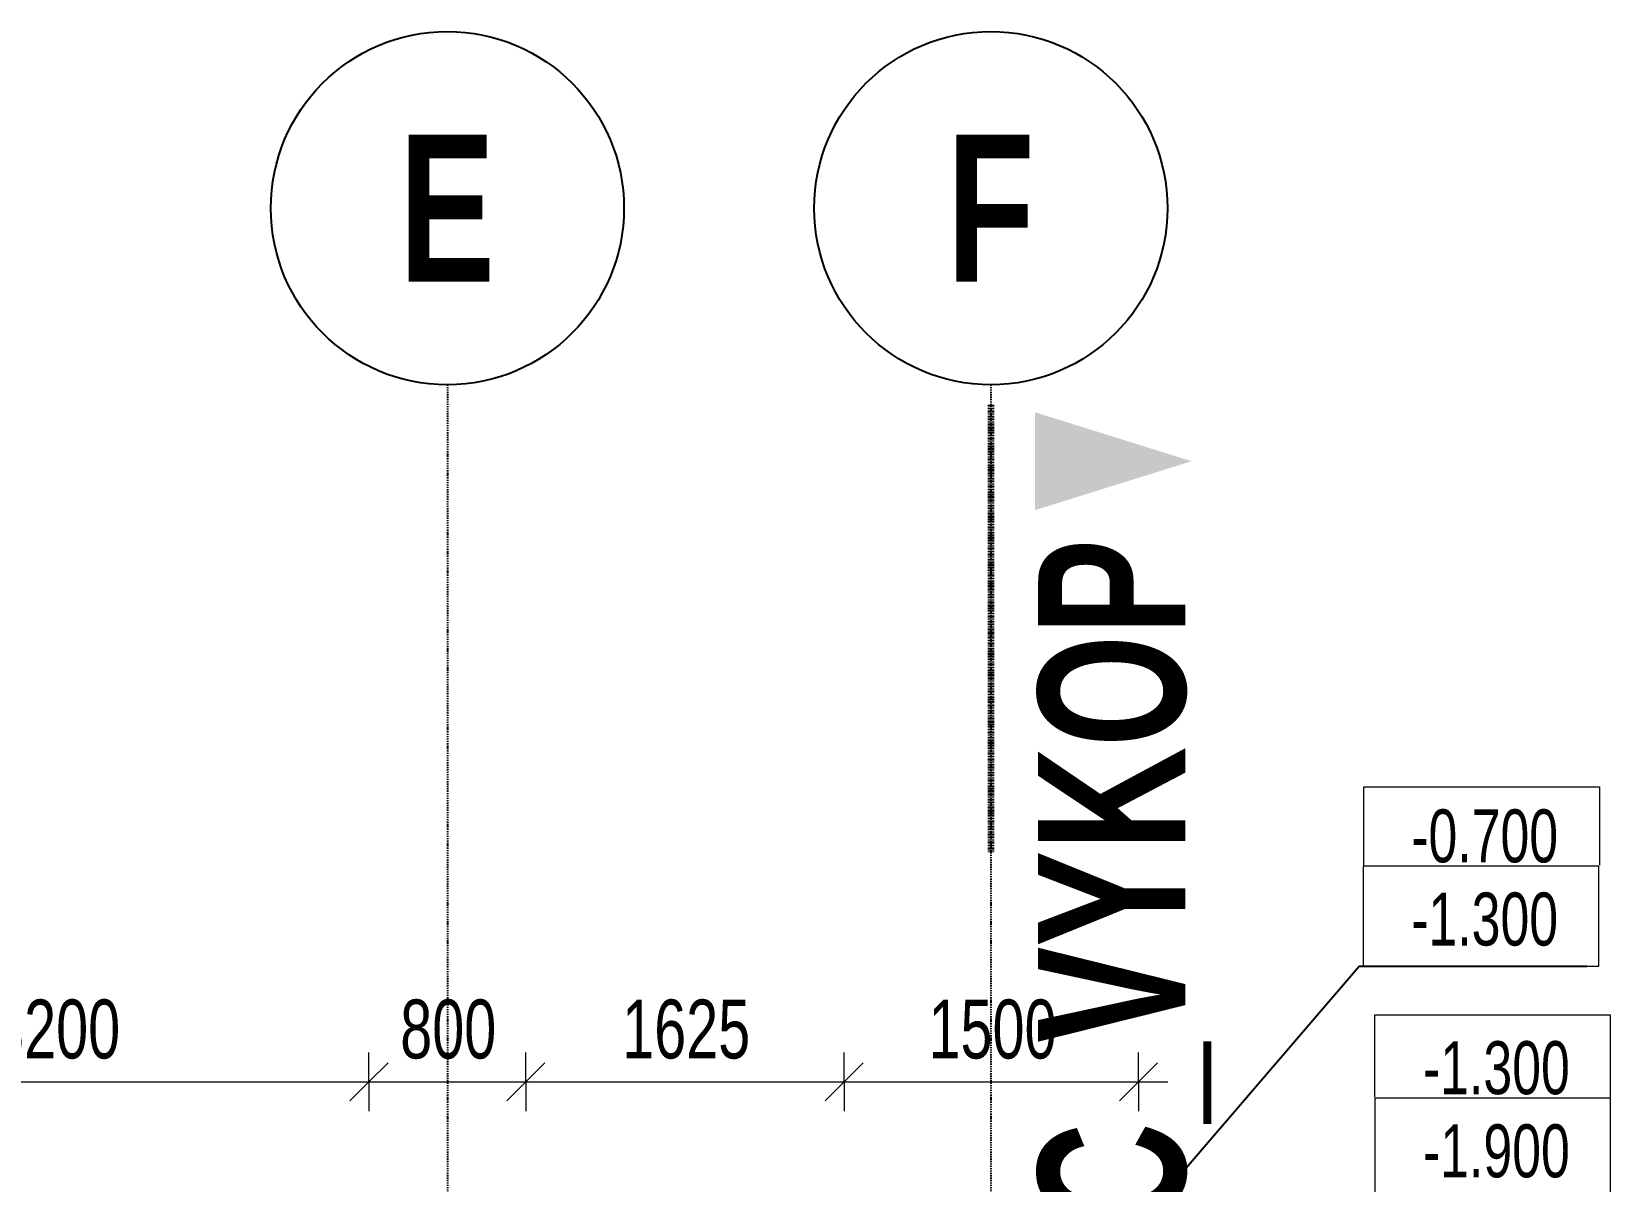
# Model space of a CAD drawing. Header units: millimetres. Extents: x 172692 to 213031, y 2598 to 159868.
# Drawn here: x 194869 to 202916, y 154007 to 159868 of the extents above; entities that cross this region are included whole.
import ezdxf

# ---------------------------------------------------------------- set-up
doc = ezdxf.new("R2010")
doc.units = ezdxf.units.MM
doc.linetypes.add('1_Čerchovaná 4_0mm', pattern=[8, 4, -2, 0, -2])
doc.linetypes.add('1_Čerchovaná 6_0mm', pattern=[12, 6, -3, 0, -3])
for name, color, linetype, lineweight in [('A-ANNO-DIMS', 7, 'Continuous', 9), ('A-ANNO-DIMS-150', 7, 'Continuous', 9), ('A-DETL-THIN', 7, 'Continuous', 9), ('G-ANNO-DIMS', 7, 'Continuous', 9), ('G-ANNO-DIMS-1', 7, 'Continuous', 25), ('G-ANNO-SYMB', 7, 'Continuous', 9), ('G-ANNO-SYMB-1', 7, '1_Čerchovaná 4_0mm', 100), ('G-ANNO-SYMB-2', 7, 'Continuous', 18)]:
    doc.layers.add(name, color=color, linetype=linetype, lineweight=lineweight)
for name, color, linetype, lineweight, true_color in [('S-GRID-1', 8, '1_Čerchovaná 6_0mm', 25, 0x808080), ('S-GRID-IDEN', 8, 'Continuous', 25, 0x808080), ('S-GRID-IDEN-1', 8, 'Continuous', 9, 0x808080)]:
    doc.layers.add(name, color=color, linetype=linetype, lineweight=lineweight, true_color=true_color)
doc.styles.add('Arial', font='arial.ttf', dxfattribs={"width": 0.7, "height": 300})
doc.styles.add('Arial_1', font='arial.ttf', dxfattribs={"width": 0.7, "height": 270})
doc.styles.add('Arial_B', font='arialbd.ttf', dxfattribs={"width": 0.7, "height": 750})
doc.dimstyles.new('Vnitřní_-_průhledné_1', dxfattribs={"dimscale": 304.8, "dimtxt": 306.07782, "dimasz": 0.639764, "dimexe": 0.492126, "dimexo": 0.0625, "dimgap": 0.098425, "dimtad": 1, "dimdec": 0, "dimrnd": 5, "dimzin": 0, "dimdsep": 46, "dimtxsty": 'Arial', "dimblk1": 'OBLIQUE', "dimblk2": 'OBLIQUE', "dimsah": 1, "dimcen": 0.09, "dimdle": 0.492126, "dimazin": 0, "dimtfac": 1, "dimtdec": 4, "dimtix": 1, "dimtmove": 0, "dimatfit": 3, "dimfxl": 0.492126, "dimfxlon": 1, "dimtvp": 1, "dimtolj": 1, "dimtzin": 0, "dimarcsym": 2})

# ---------------------------------------------------------------- blocks, each defined once
blk = doc.blocks.new('Osnova - 6mm-307864-základy')
at = {"layer": 'S-GRID-IDEN'}
blk.add_circle((0, 0), 6, dxfattribs=at)
blk = doc.blocks.new('DIMBLOCK37-základy')
at = {"layer": 'A-ANNO-DIMS-150'}
for p, q in [((193388.2, 154514.9), (193388.2, 154664.9)), ((196588.2, 154514.9), (196588.2, 154664.9)), ((193388.2, 154514.9), (196588.2, 154514.9)), ((193388.2, 154514.9), (193388.2, 154364.9)), ((196588.2, 154514.9), (196588.2, 154364.9))]:
    blk.add_line(p, q, dxfattribs=at)
at = {"layer": 'A-ANNO-DIMS-150', "lineweight": 18}
for p, q in [((193388.2, 154514.9), (193485.7, 154612.4)), ((196588.2, 154514.9), (196685.7, 154612.4)), ((193388.2, 154514.9), (193290.7, 154417.4)), ((196588.2, 154514.9), (196490.7, 154417.4))]:
    blk.add_line(p, q, dxfattribs=at)
at = {"layer": 'A-ANNO-DIMS-150', "color": 0, "insert": (194668, 154934.3), "char_height": 300, "width": 768.491, "attachment_point": 1, "line_spacing_factor": 0.941778, "style": 'Arial'}
blk.add_mtext('3200', dxfattribs=at)
blk = doc.blocks.new('_Oblique')
at = {"color": 0, "linetype": 'ByBlock', "lineweight": -2}
blk.add_line((-0.5, -0.5), (0.5, 0.5), dxfattribs=at)
blk = doc.blocks.new('DIMBLOCK38-základy')
at = {"layer": 'A-ANNO-DIMS-150'}
for p, q in [((196588.2, 154514.9), (196588.2, 154664.9)), ((197388.2, 154514.9), (197388.2, 154664.9)), ((196588.2, 154514.9), (197388.2, 154514.9)), ((196588.2, 154514.9), (196588.2, 154364.9)), ((197388.2, 154514.9), (197388.2, 154364.9))]:
    blk.add_line(p, q, dxfattribs=at)
at = {"layer": 'A-ANNO-DIMS-150', "lineweight": 18}
for p, q in [((196588.2, 154514.9), (196685.7, 154612.4)), ((197388.2, 154514.9), (197485.7, 154612.4)), ((196588.2, 154514.9), (196490.7, 154417.4)), ((197388.2, 154514.9), (197290.7, 154417.4))]:
    blk.add_line(p, q, dxfattribs=at)
at = {"layer": 'A-ANNO-DIMS-150', "color": 0, "insert": (196748, 154934.3), "char_height": 300, "width": 576.368, "attachment_point": 1, "line_spacing_factor": 0.941778, "style": 'Arial'}
blk.add_mtext('800', dxfattribs=at)
blk = doc.blocks.new('DIMBLOCK39-základy')
at = {"layer": 'A-ANNO-DIMS-150'}
for p, q in [((197388.2, 154514.9), (197388.2, 154664.9)), ((199010.7, 154514.9), (199010.7, 154664.9)), ((197388.2, 154514.9), (199010.7, 154514.9)), ((197388.2, 154514.9), (197388.2, 154364.9)), ((199010.7, 154514.9), (199010.7, 154364.9))]:
    blk.add_line(p, q, dxfattribs=at)
at = {"layer": 'A-ANNO-DIMS-150', "lineweight": 18}
for p, q in [((197388.2, 154514.9), (197485.7, 154612.4)), ((199010.7, 154514.9), (199108.2, 154612.4)), ((197388.2, 154514.9), (197290.7, 154417.4)), ((199010.7, 154514.9), (198913.2, 154417.4))]:
    blk.add_line(p, q, dxfattribs=at)
at = {"layer": 'A-ANNO-DIMS-150', "color": 0, "insert": (197879.2, 154934.3), "char_height": 300, "width": 768.491, "attachment_point": 1, "line_spacing_factor": 0.941778, "style": 'Arial'}
blk.add_mtext('1625', dxfattribs=at)
blk = doc.blocks.new('DIMBLOCK40-základy')
at = {"layer": 'A-ANNO-DIMS-150'}
for p, q in [((199010.7, 154514.9), (199010.7, 154664.9)), ((200510.7, 154514.9), (200510.7, 154664.9)), ((199010.7, 154514.9), (200660.7, 154514.9)), ((199010.7, 154514.9), (199010.7, 154364.9)), ((200510.7, 154514.9), (200510.7, 154364.9))]:
    blk.add_line(p, q, dxfattribs=at)
at = {"layer": 'A-ANNO-DIMS-150', "lineweight": 18}
for p, q in [((199010.7, 154514.9), (199108.2, 154612.4)), ((200510.7, 154514.9), (200608.2, 154612.4)), ((199010.7, 154514.9), (198913.2, 154417.4)), ((200510.7, 154514.9), (200413.2, 154417.4))]:
    blk.add_line(p, q, dxfattribs=at)
at = {"layer": 'A-ANNO-DIMS-150', "color": 0, "insert": (199440.5, 154934.3), "char_height": 300, "width": 768.491, "attachment_point": 1, "line_spacing_factor": 0.941778, "style": 'Arial'}
blk.add_mtext('1500', dxfattribs=at)
blk = doc.blocks.new('Výškové kóty - Výšková kóta - Základová-780896-základy')
at = {"layer": 'G-ANNO-DIMS'}
for p, q in [((-0.4, 0), (-0.4, 3.4)), ((-0.4, 3.4), (7.6, 3.4)), ((7.6, 3.4), (7.6, 0)), ((7.6, 0), (-0.4, 0))]:
    blk.add_line(p, q, dxfattribs=at)
blk = doc.blocks.new('Řez - Velká značka-308779-základy')
at = {"layer": 'G-ANNO-SYMB'}
blk.add_hatch(color=256, dxfattribs=at).paths.add_polyline_path([(3.576, 1.5), (0.25, 1.5), (1.913, 6.822)])

msp = doc.modelspace()

# ---------------------------------------------------------------- linework, layer by layer
at = {"layer": 'A-DETL-THIN'}
for p, q in [((201659.9, 155618.6), (201659.9, 156018.6)), ((201659.9, 156018.6), (202859.9, 156018.6)), ((202859.9, 156018.6), (202859.9, 155618.6)), ((201714.7, 154436.6), (201714.7, 154856.6)), ((201714.7, 154856.6), (202914.7, 154856.6)), ((202914.7, 154856.6), (202914.7, 154436.6))]:
    msp.add_line(p, q, dxfattribs=at)
at = {"layer": 'G-ANNO-DIMS-1'}
for p, q in [((200166.7, 153395.2), (201636.1, 155104)), ((201636.1, 155104), (202796.2, 155104))]:
    msp.add_line(p, q, dxfattribs=at)
at = {"layer": 'G-ANNO-SYMB-1'}
msp.add_line((199758.2, 157965.4), (199758.2, 155684.3), dxfattribs=at)
at = {"layer": 'S-GRID-1'}
for p, q in [((196988.2, 158068.3), (196988.2, 120650.8)), ((199758.2, 158068.3), (199758.2, 120650.8))]:
    msp.add_line(p, q, dxfattribs=at)

# ---------------------------------------------------------------- block references
at = {"layer": 'G-ANNO-DIMS', "extrusion": (0, 0, -1), "xscale": 149.9999999999999, "yscale": 149.9999999999999, "zscale": 149.9999999999999}
for p in [(-202796.2, 155104), (-202856, 153922.5)]:
    msp.add_blockref('Výškové kóty - Výšková kóta - Základová-780896-základy', p, dxfattribs=at)
at = {"layer": 'G-ANNO-SYMB', "xscale": 149.9999999999999, "yscale": 149.9999999999999, "zscale": 149.9999999999999, "rotation": 269.9999999999995}
msp.add_blockref('Řez - Velká značka-308779-základy', (199758.2, 157965.4), dxfattribs=at)
at = {"layer": 'S-GRID-IDEN', "xscale": 149.9999999999999, "yscale": 149.9999999999999, "zscale": 149.9999999999999, "rotation": 180}
for p in [(196988.2, 158968.3), (199758.2, 158968.3)]:
    msp.add_blockref('Osnova - 6mm-307864-základy', p, dxfattribs=at)

# ---------------------------------------------------------------- texts
at = {"layer": 'G-ANNO-DIMS-1', "char_height": 270, "width": 889.168, "attachment_point": 1, "line_spacing_factor": 0.941778, "style": 'Arial_1'}
for s, insert in [('-0.700\\P-1.300', (201900.7, 155903.7)), ('-1.300\\P-1.900', (201960.5, 154722.2))]:
    msp.add_mtext(s, dxfattribs=dict(at, insert=insert))
at = {"layer": 'G-ANNO-SYMB-2', "insert": (199999.3, 153777.1), "char_height": 750, "width": 4293.037, "attachment_point": 1, "rotation": 90, "style": 'Arial_B'}
msp.add_mtext('C_VYKOP', dxfattribs=at)
at = {"layer": 'S-GRID-IDEN-1', "char_height": 750, "attachment_point": 1, "style": 'Arial_B'}
for s, insert, width in [('\\fArial|b1|i0|c238|p34|;\\W.7;E', (196742.2, 159342.8), 597.658), ('\\fArial|b1|i0|c238|p34|;\\W.7;F', (199532.6, 159342.8), 547.152)]:
    msp.add_mtext(s, dxfattribs=dict(at, insert=insert, width=width))

# ---------------------------------------------------------------- dimensions: what is measured, and where the dimension line sits
at = {"layer": 'A-ANNO-DIMS'}
for base, p1, p2, override, picture, middle in [((196588.2, 154514.9), (193388.2, 154364.9), (196588.2, 154364.9), {"dimpost": '<>', "dimfxl": 3200}, 'DIMBLOCK37-základy', (194988.2, 154698.2)), ((197388.2, 154514.9), (196588.2, 154364.9), (197388.2, 154364.9), {"dimpost": '<>', "dimfxl": 800}, 'DIMBLOCK38-základy', (196988.2, 154698)), ((199010.689636, 154514.8764974), (197388.189636, 154364.8764974), (199010.689636, 154364.8764974), {"dimpost": '<>', "dimfxl": 1622.5}, 'DIMBLOCK39-základy', (198199.439636, 154698.0483946)), ((200510.7, 154514.9), (199010.7, 154364.9), (200510.7, 154364.9), {"dimpost": '<>', "dimfxl": 1500}, 'DIMBLOCK40-základy', (199760.7, 154698))]:
    dim = msp.add_linear_dim(base=base, p1=p1, p2=p2, dimstyle='Vnitřní_-_průhledné_1', override=override, dxfattribs=at)
    dim.commit()
    dim.dimension.update_dxf_attribs({"geometry": picture, "text_midpoint": middle})

doc.saveas('drawing.dxf')
